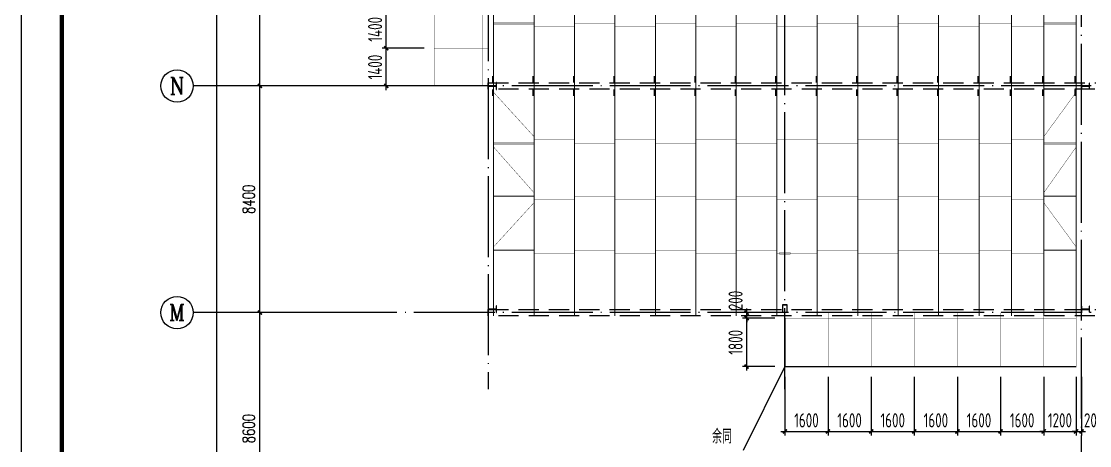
# Model space of a CAD drawing. Extents: x 899043 to 2598688, y -137197 to 211789.
# Drawn here: x 1499643 to 1539260, y 119968 to 135692 of the extents above; entities that cross this region are included whole.
import ezdxf
from ezdxf.enums import TextEntityAlignment as Align

# ---------------------------------------------------------------- set-up
doc = ezdxf.new("R2010")
doc.units = 0
doc.header["$LTSCALE"] = 1500
doc.header["$MEASUREMENT"] = 0
doc.linetypes.add('DASHED', pattern=[0.75, 0.5, -0.25])
doc.linetypes.add('DOTE', pattern=[2.42, 2, -0.2, 0.02, -0.2])
for name, color, linetype in [('00-tk', 151, 'Continuous'), ('A-Roof(建筑屋顶)', 122, 'Continuous'), ('AXIS', 3, 'Continuous'), ('AXIS_TEXT', 7, 'Continuous'), ('Boltx', 252, 'DASHED'), ('COLUMN', 2, 'Continuous'), ('DIM', 3, 'Continuous'), ('HZ', 3, 'Continuous'), ('M_Prof', 2, 'Continuous'), ('THIN', 7, 'Continuous')]:
    doc.layers.add(name, color=color, linetype=linetype)
doc.layers.add('Pkpm_层114', color=2, linetype='Continuous', lineweight=18)
doc.layers.add('钢板标注', color=9, linetype='Continuous', lineweight=18)
doc.styles.add('_TCH_AXIS', font='COMPLEX', dxfattribs={"bigfont": 'GBCBIG'})
doc.styles.add('_TCH_DIM_T3', font='SIMPLEX', dxfattribs={"width": 0.705882, "bigfont": 'GBCBIG'})
doc.styles.add('COMPLEX', font='COMPLEX')
doc.styles.add('TSSD_Dimension', font='Tssdeng.shx', dxfattribs={"width": 0.7, "bigfont": 'hztxt.shx'})
doc.styles.add('TSSD_Label', font='Tssdeng.shx', dxfattribs={"width": 0.7, "bigfont": 'hztxt.shx'})
doc.dimstyles.new('_TCH_ARCH&&150', dxfattribs={"dimtxt": 446.25, "dimasz": 150, "dimexe": 375, "dimexo": 450, "dimgap": 189.375, "dimtad": 1, "dimdec": 0, "dimzin": 0, "dimdsep": 46, "dimtxsty": '_TCH_DIM_T3', "dimblk": 'ARCHTICK', "dimcen": 0.09, "dimclrt": 7, "dimazin": 2, "dimtfac": 1, "dimtdec": 0, "dimtix": 1, "dimtmove": 2, "dimatfit": 3, "dimfxl": 0, "dimtolj": 1, "dimtzin": 0, "dimarcsym": 0})
doc.dimstyles.new('TSSD_150_150', dxfattribs={"dimtxt": 525, "dimasz": 150, "dimexe": 150, "dimexo": 375, "dimgap": 150, "dimtad": 1, "dimdec": 0, "dimzin": 0, "dimdsep": 46, "dimtxsty": 'TSSD_Dimension', "dimblk": 'ARCHTICK', "dimblk1": 'ARCHTICK', "dimblk2": 'ARCHTICK', "dimcen": 0, "dimdle": 150, "dimclrt": 7, "dimadec": 0, "dimazin": 0, "dimtfac": 1, "dimtdec": 0, "dimtix": 1, "dimtmove": 2, "dimatfit": 3, "dimfxl": 0, "dimtolj": 1, "dimtzin": 0, "dimarcsym": 0})

# ---------------------------------------------------------------- blocks, each defined once
blk = doc.blocks.new('A$C16496DF1')
at = {"layer": '00-tk'}
blk.add_line((176850, 1500), (3750, 1500), dxfattribs=at)
at = {"layer": '00-tk', "linetype": 'Continuous'}
blk.add_line((178350, 0), (0, 0), dxfattribs=at)
at = {"layer": '00-tk', "const_width": 150}
blk.add_lwpolyline([(3750, 124650), (176850, 124650), (176850, 1500), (3750, 1500)], close=True, dxfattribs=at)
blk = doc.blocks.new('_ArchTick')
at = {"color": 0, "linetype": 'ByBlock', "const_width": 0.4}
blk.add_lwpolyline([(-0.5, -0.5), (0.5, 0.5)], dxfattribs=at)
blk = doc.blocks.new('*D240')
at = {"layer": 'AXIS', "color": 0, "lineweight": -2}
for p, q in [((1137909, -77477), (1132984, -77477)), ((1133359, -86077), (1133359, -77477)), ((1137909, -86077), (1132984, -86077))]:
    blk.add_line(p, q, dxfattribs=at)
at = {"layer": 'Defpoints', "color": 0}
for p in [(1133359, -77477), (1138359, -77477), (1138359, -86077)]:
    blk.add_point(p, dxfattribs=at)
at = {"layer": 'AXIS', "color": 0, "lineweight": -2, "xscale": 150, "yscale": 150, "zscale": 150}
for p, rotation in [((1133359, -77477), 90), ((1133359, -86077), 270)]:
    blk.add_blockref('_ArchTick', p, dxfattribs=dict(at, rotation=rotation))
at = {"layer": 'AXIS', "color": 7, "insert": (1132946, -81777), "char_height": 446.2, "attachment_point": 5, "rotation": 90, "style": '_TCH_DIM_T3'}
blk.add_mtext('\\A1;8600', dxfattribs=at)
blk = doc.blocks.new('*D241')
at = {"layer": 'AXIS', "color": 0, "lineweight": -2}
for p, q in [((1137909, -69077), (1132984, -69077)), ((1133359, -77477), (1133359, -69077)), ((1137909, -77477), (1132984, -77477))]:
    blk.add_line(p, q, dxfattribs=at)
at = {"layer": 'Defpoints', "color": 0}
for p in [(1133359, -69077), (1138359, -69077), (1138359, -77477)]:
    blk.add_point(p, dxfattribs=at)
at = {"layer": 'AXIS', "color": 0, "lineweight": -2, "xscale": 150, "yscale": 150, "zscale": 150}
for p, rotation in [((1133359, -69077), 90), ((1133359, -77477), 270)]:
    blk.add_blockref('_ArchTick', p, dxfattribs=dict(at, rotation=rotation))
at = {"layer": 'AXIS', "color": 7, "insert": (1132946, -73277), "char_height": 446.2, "attachment_point": 5, "rotation": 90, "style": '_TCH_DIM_T3'}
blk.add_mtext('\\A1;8400', dxfattribs=at)
blk = doc.blocks.new('*D204')
at = {"layer": 'AXIS', "color": 0, "lineweight": -2}
for p, q in [((1137909, -60677), (1132984, -60677)), ((1133359, -69077), (1133359, -60677)), ((1137909, -69077), (1132984, -69077))]:
    blk.add_line(p, q, dxfattribs=at)
at = {"layer": 'Defpoints', "color": 0}
for p in [(1133359, -60677), (1138359, -60677), (1138359, -69077)]:
    blk.add_point(p, dxfattribs=at)
at = {"layer": 'AXIS', "color": 0, "lineweight": -2, "xscale": 150, "yscale": 150, "zscale": 150}
for p, rotation in [((1133359, -60677), 90), ((1133359, -69077), 270)]:
    blk.add_blockref('_ArchTick', p, dxfattribs=dict(at, rotation=rotation))
at = {"layer": 'AXIS', "color": 7, "insert": (1132946, -64877), "char_height": 446.2, "attachment_point": 5, "rotation": 90, "style": '_TCH_DIM_T3'}
blk.add_mtext('\\A1;8400', dxfattribs=at)
blk = doc.blocks.new('*D207')
at = {"layer": 'AXIS', "color": 0, "lineweight": -2}
for p, q in [((1137909, -43877), (1131384, -43877)), ((1131759, -163277), (1131759, -43877)), ((1137909, -163277), (1131384, -163277))]:
    blk.add_line(p, q, dxfattribs=at)
at = {"layer": 'Defpoints', "color": 0}
for p in [(1131759, -43877), (1138359, -43877), (1138359, -163277)]:
    blk.add_point(p, dxfattribs=at)
at = {"layer": 'AXIS', "color": 0, "lineweight": -2, "xscale": 150, "yscale": 150, "zscale": 150}
for p, rotation in [((1131759, -43877), 90), ((1131759, -163277), 270)]:
    blk.add_blockref('_ArchTick', p, dxfattribs=dict(at, rotation=rotation))
at = {"layer": 'AXIS', "color": 7, "insert": (1131346, -103577), "char_height": 446.2, "attachment_point": 5, "rotation": 90, "style": '_TCH_DIM_T3'}
blk.add_mtext('\\A1;119400', dxfattribs=at)
blk = doc.blocks.new('_AXISO')
blk.add_circle((0, 0), 0.5)
at = {"layer": 'AXIS_TEXT', "style": 'COMPLEX', "width": 1.041667}
blk.add_attdef('A', text='', height=0.56, dxfattribs=at).set_placement((-0.25, -0.28), (0.25, -0.28), align=Align.FIT)
blk = doc.blocks.new('A$C0BB32EA6')
at = {"layer": 'COLUMN'}
for points in [[(11075, -33300), (11075, -33600), (10925, -33600), (10925, -33300)], [(11070, -33305), (11070, -33595), (10930, -33595), (10930, -33305)]]:
    blk.add_lwpolyline(points, close=True, dxfattribs=at)
at = {"layer": 'M_Prof'}
for points in [[(300, -25325), (300, -25075), (290, -25075), (290, -25196), (10, -25196), (10, -25075), (0, -25075), (0, -25325), (10, -25325), (10, -25204), (290, -25204), (290, -25325)], [(22300, -25310), (22300, -25090), (22290, -25090), (22290, -25196), (22010, -25196), (22010, -25090), (22000, -25090), (22000, -25310), (22010, -25310), (22010, -25204), (22290, -25204), (22290, -25310)], [(300, -33600), (300, -33350), (290, -33350), (290, -33471), (10, -33471), (10, -33350), (0, -33350), (0, -33600), (10, -33600), (10, -33479), (290, -33479), (290, -33600)], [(22300, -33585), (22300, -33365), (22290, -33365), (22290, -33471), (22010, -33471), (22010, -33365), (22000, -33365), (22000, -33585), (22010, -33585), (22010, -33479), (22290, -33479), (22290, -33585)]]:
    blk.add_lwpolyline(points, close=True, dxfattribs=at)
blk = doc.blocks.new('A$C2EA612DB')
at = {"layer": 'M_Prof'}
blk.add_lwpolyline([(-31700, 85455), (-31700, 85675), (-31710, 85675), (-31710, 85569), (-31990, 85569), (-31990, 85675), (-32000, 85675), (-32000, 85455), (-31990, 85455), (-31990, 85561), (-31710, 85561), (-31710, 85455)], close=True, dxfattribs=at)
blk.add_blockref('A$C0BB32EA6', (-54000, 110765), dxfattribs=at)
blk = doc.blocks.new('*D1171')
at = {"layer": 'Defpoints', "color": 0}
for p in [(1526542, 124697), (1527958, 124697), (1527958, 122897)]:
    blk.add_point(p, dxfattribs=at)
at = {"layer": 'DIM', "color": 0, "lineweight": -2}
for p, q in [((1526542, 122747), (1526542, 124847)), ((1527583, 124697), (1526392, 124697)), ((1527583, 122897), (1526392, 122897))]:
    blk.add_line(p, q, dxfattribs=at)
at = {"layer": 'DIM', "color": 0, "lineweight": -2, "xscale": 150, "yscale": 150, "zscale": 150}
for p, rotation in [((1526542, 124697), 90), ((1526542, 122897), 270)]:
    blk.add_blockref('_ArchTick', p, dxfattribs=dict(at, rotation=rotation))
at = {"layer": 'DIM', "color": 7, "insert": (1526129, 123797), "char_height": 525, "attachment_point": 5, "rotation": 90, "style": 'TSSD_Dimension'}
blk.add_mtext('\\A1;1800', dxfattribs=at)
blk = doc.blocks.new('*D1172')
at = {"layer": 'Defpoints', "color": 0}
for p in [(1526542, 124897), (1527958, 124897), (1527958, 124697)]:
    blk.add_point(p, dxfattribs=at)
at = {"layer": 'DIM', "color": 0, "lineweight": -2}
for p, q in [((1527583, 124897), (1526392, 124897)), ((1526542, 124897), (1526542, 125047)), ((1526542, 124697), (1526542, 124897)), ((1527583, 124697), (1526392, 124697)), ((1526542, 124697), (1526542, 124547))]:
    blk.add_line(p, q, dxfattribs=at)
at = {"layer": 'DIM', "color": 0, "lineweight": -2, "xscale": 150, "yscale": 150, "zscale": 150}
for p, rotation in [((1526542, 124897), 270), ((1526542, 124697), 90)]:
    blk.add_blockref('_ArchTick', p, dxfattribs=dict(at, rotation=rotation))
at = {"layer": 'DIM', "color": 7, "insert": (1526129, 125348), "char_height": 525, "attachment_point": 5, "rotation": 90, "style": 'TSSD_Dimension'}
blk.add_mtext('\\A1;200', dxfattribs=at)
blk = doc.blocks.new('*D1173')
at = {"layer": 'Defpoints', "color": 0}
for p in [(1527958, 122897), (1529558, 122897), (1529558, 120494)]:
    blk.add_point(p, dxfattribs=at)
at = {"layer": 'DIM', "color": 0, "lineweight": -2}
for p, q in [((1527958, 122522), (1527958, 120344)), ((1529558, 122522), (1529558, 120344)), ((1527808, 120494), (1529708, 120494))]:
    blk.add_line(p, q, dxfattribs=at)
at = {"layer": 'DIM', "color": 0, "lineweight": -2, "xscale": 150, "yscale": 150, "zscale": 150, "rotation": 180}
blk.add_blockref('_ArchTick', (1527958, 120494), dxfattribs=at)
at = {"layer": 'DIM', "color": 0, "lineweight": -2, "xscale": 150, "yscale": 150, "zscale": 150}
blk.add_blockref('_ArchTick', (1529558, 120494), dxfattribs=at)
at = {"layer": 'DIM', "color": 7, "insert": (1528758, 120906), "char_height": 525, "attachment_point": 5, "style": 'TSSD_Dimension'}
blk.add_mtext('\\A1;1600', dxfattribs=at)
blk = doc.blocks.new('*D1174')
at = {"layer": 'Defpoints', "color": 0}
for p in [(1529558, 122897), (1531158, 122897), (1531158, 120494)]:
    blk.add_point(p, dxfattribs=at)
at = {"layer": 'DIM', "color": 0, "lineweight": -2}
for p, q in [((1529558, 122522), (1529558, 120344)), ((1531158, 122522), (1531158, 120344)), ((1529408, 120494), (1531308, 120494))]:
    blk.add_line(p, q, dxfattribs=at)
at = {"layer": 'DIM', "color": 0, "lineweight": -2, "xscale": 150, "yscale": 150, "zscale": 150, "rotation": 180}
blk.add_blockref('_ArchTick', (1529558, 120494), dxfattribs=at)
at = {"layer": 'DIM', "color": 0, "lineweight": -2, "xscale": 150, "yscale": 150, "zscale": 150}
blk.add_blockref('_ArchTick', (1531158, 120494), dxfattribs=at)
at = {"layer": 'DIM', "color": 7, "insert": (1530358, 120906), "char_height": 525, "attachment_point": 5, "style": 'TSSD_Dimension'}
blk.add_mtext('\\A1;1600', dxfattribs=at)
blk = doc.blocks.new('*D1175')
at = {"layer": 'Defpoints', "color": 0}
for p in [(1531158, 122897), (1532758, 122897), (1532758, 120494)]:
    blk.add_point(p, dxfattribs=at)
at = {"layer": 'DIM', "color": 0, "lineweight": -2}
for p, q in [((1531158, 122522), (1531158, 120344)), ((1532758, 122522), (1532758, 120344)), ((1531008, 120494), (1532908, 120494))]:
    blk.add_line(p, q, dxfattribs=at)
at = {"layer": 'DIM', "color": 0, "lineweight": -2, "xscale": 150, "yscale": 150, "zscale": 150, "rotation": 180}
blk.add_blockref('_ArchTick', (1531158, 120494), dxfattribs=at)
at = {"layer": 'DIM', "color": 0, "lineweight": -2, "xscale": 150, "yscale": 150, "zscale": 150}
blk.add_blockref('_ArchTick', (1532758, 120494), dxfattribs=at)
at = {"layer": 'DIM', "color": 7, "insert": (1531958, 120906), "char_height": 525, "attachment_point": 5, "style": 'TSSD_Dimension'}
blk.add_mtext('\\A1;1600', dxfattribs=at)
blk = doc.blocks.new('*D1176')
at = {"layer": 'Defpoints', "color": 0}
for p in [(1532758, 122897), (1534358, 122897), (1534358, 120494)]:
    blk.add_point(p, dxfattribs=at)
at = {"layer": 'DIM', "color": 0, "lineweight": -2}
for p, q in [((1532758, 122522), (1532758, 120344)), ((1534358, 122522), (1534358, 120344)), ((1532608, 120494), (1534508, 120494))]:
    blk.add_line(p, q, dxfattribs=at)
at = {"layer": 'DIM', "color": 0, "lineweight": -2, "xscale": 150, "yscale": 150, "zscale": 150, "rotation": 180}
blk.add_blockref('_ArchTick', (1532758, 120494), dxfattribs=at)
at = {"layer": 'DIM', "color": 0, "lineweight": -2, "xscale": 150, "yscale": 150, "zscale": 150}
blk.add_blockref('_ArchTick', (1534358, 120494), dxfattribs=at)
at = {"layer": 'DIM', "color": 7, "insert": (1533558, 120906), "char_height": 525, "attachment_point": 5, "style": 'TSSD_Dimension'}
blk.add_mtext('\\A1;1600', dxfattribs=at)
blk = doc.blocks.new('*D1177')
at = {"layer": 'Defpoints', "color": 0}
for p in [(1534358, 122897), (1535958, 122897), (1535958, 120494)]:
    blk.add_point(p, dxfattribs=at)
at = {"layer": 'DIM', "color": 0, "lineweight": -2}
for p, q in [((1534358, 122522), (1534358, 120344)), ((1535958, 122522), (1535958, 120344)), ((1534208, 120494), (1536108, 120494))]:
    blk.add_line(p, q, dxfattribs=at)
at = {"layer": 'DIM', "color": 0, "lineweight": -2, "xscale": 150, "yscale": 150, "zscale": 150, "rotation": 180}
blk.add_blockref('_ArchTick', (1534358, 120494), dxfattribs=at)
at = {"layer": 'DIM', "color": 0, "lineweight": -2, "xscale": 150, "yscale": 150, "zscale": 150}
blk.add_blockref('_ArchTick', (1535958, 120494), dxfattribs=at)
at = {"layer": 'DIM', "color": 7, "insert": (1535158, 120906), "char_height": 525, "attachment_point": 5, "style": 'TSSD_Dimension'}
blk.add_mtext('\\A1;1600', dxfattribs=at)
blk = doc.blocks.new('*D1178')
at = {"layer": 'Defpoints', "color": 0}
for p in [(1535958, 122897), (1537558, 122897), (1537558, 120494)]:
    blk.add_point(p, dxfattribs=at)
at = {"layer": 'DIM', "color": 0, "lineweight": -2}
for p, q in [((1535958, 122522), (1535958, 120344)), ((1537558, 122522), (1537558, 120344)), ((1535808, 120494), (1537708, 120494))]:
    blk.add_line(p, q, dxfattribs=at)
at = {"layer": 'DIM', "color": 0, "lineweight": -2, "xscale": 150, "yscale": 150, "zscale": 150, "rotation": 180}
blk.add_blockref('_ArchTick', (1535958, 120494), dxfattribs=at)
at = {"layer": 'DIM', "color": 0, "lineweight": -2, "xscale": 150, "yscale": 150, "zscale": 150}
blk.add_blockref('_ArchTick', (1537558, 120494), dxfattribs=at)
at = {"layer": 'DIM', "color": 7, "insert": (1536758, 120906), "char_height": 525, "attachment_point": 5, "style": 'TSSD_Dimension'}
blk.add_mtext('\\A1;1600', dxfattribs=at)
blk = doc.blocks.new('*D1179')
at = {"layer": 'Defpoints', "color": 0}
for p in [(1537558, 122897), (1538758, 122897), (1538758, 120494)]:
    blk.add_point(p, dxfattribs=at)
at = {"layer": 'DIM', "color": 0, "lineweight": -2}
for p, q in [((1537558, 122522), (1537558, 120344)), ((1538758, 122522), (1538758, 120344)), ((1537558, 120494), (1537408, 120494)), ((1537558, 120494), (1538758, 120494)), ((1538758, 120494), (1538908, 120494))]:
    blk.add_line(p, q, dxfattribs=at)
at = {"layer": 'DIM', "color": 0, "lineweight": -2, "xscale": 150, "yscale": 150, "zscale": 150}
blk.add_blockref('_ArchTick', (1537558, 120494), dxfattribs=at)
at = {"layer": 'DIM', "color": 0, "lineweight": -2, "xscale": 150, "yscale": 150, "zscale": 150, "rotation": 180}
blk.add_blockref('_ArchTick', (1538758, 120494), dxfattribs=at)
at = {"layer": 'DIM', "color": 7, "insert": (1538158, 120906), "char_height": 525, "attachment_point": 5, "style": 'TSSD_Dimension'}
blk.add_mtext('\\A1;1200', dxfattribs=at)
blk = doc.blocks.new('*D1180')
at = {"layer": 'Defpoints', "color": 0}
for p in [(1538758, 122897), (1538958, 122897), (1538958, 120494)]:
    blk.add_point(p, dxfattribs=at)
at = {"layer": 'DIM', "color": 0, "lineweight": -2}
for p, q in [((1538758, 122522), (1538758, 120344)), ((1538958, 122522), (1538958, 120344)), ((1538758, 120494), (1538608, 120494)), ((1538758, 120494), (1538958, 120494)), ((1538958, 120494), (1539108, 120494))]:
    blk.add_line(p, q, dxfattribs=at)
at = {"layer": 'DIM', "color": 0, "lineweight": -2, "xscale": 150, "yscale": 150, "zscale": 150}
blk.add_blockref('_ArchTick', (1538758, 120494), dxfattribs=at)
at = {"layer": 'DIM', "color": 0, "lineweight": -2, "xscale": 150, "yscale": 150, "zscale": 150, "rotation": 180}
blk.add_blockref('_ArchTick', (1538958, 120494), dxfattribs=at)
at = {"layer": 'DIM', "color": 7, "insert": (1539410, 120906), "char_height": 525, "attachment_point": 5, "style": 'TSSD_Dimension'}
blk.add_mtext('\\A1;200', dxfattribs=at)
blk = doc.blocks.new('*D1151')
at = {"layer": 'Defpoints', "color": 0}
for p in [(1513174, 134697), (1514958, 134697), (1514958, 133297)]:
    blk.add_point(p, dxfattribs=at)
at = {"layer": 'DIM', "color": 0, "lineweight": -2}
for p, q in [((1513174, 133147), (1513174, 134847)), ((1514583, 134697), (1513024, 134697)), ((1514583, 133297), (1513024, 133297))]:
    blk.add_line(p, q, dxfattribs=at)
at = {"layer": 'DIM', "color": 0, "lineweight": -2, "xscale": 150, "yscale": 150, "zscale": 150}
for p, rotation in [((1513174, 134697), 90), ((1513174, 133297), 270)]:
    blk.add_blockref('_ArchTick', p, dxfattribs=dict(at, rotation=rotation))
at = {"layer": 'DIM', "color": 7, "insert": (1512761, 133997), "char_height": 525, "attachment_point": 5, "rotation": 90, "style": 'TSSD_Dimension'}
blk.add_mtext('\\A1;1400', dxfattribs=at)
blk = doc.blocks.new('*D1152')
at = {"layer": 'Defpoints', "color": 0}
for p in [(1513174, 136097), (1514958, 136097), (1514958, 134697)]:
    blk.add_point(p, dxfattribs=at)
at = {"layer": 'DIM', "color": 0, "lineweight": -2}
for p, q in [((1514583, 136097), (1513024, 136097)), ((1513174, 134547), (1513174, 136247)), ((1514583, 134697), (1513024, 134697))]:
    blk.add_line(p, q, dxfattribs=at)
at = {"layer": 'DIM', "color": 0, "lineweight": -2, "xscale": 150, "yscale": 150, "zscale": 150}
for p, rotation in [((1513174, 136097), 90), ((1513174, 134697), 270)]:
    blk.add_blockref('_ArchTick', p, dxfattribs=dict(at, rotation=rotation))
at = {"layer": 'DIM', "color": 7, "insert": (1512761, 135397), "char_height": 525, "attachment_point": 5, "rotation": 90, "style": 'TSSD_Dimension'}
blk.add_mtext('\\A1;1400', dxfattribs=at)
blk = doc.blocks.new('A$C5AF141BB')
at = {"layer": 'AXIS', "color": 253, "linetype": 'DOTE'}
for p, q in [((-22000, 123526.9), (-22000, 82968.2)), ((-11000, 82968.2), (-11000, 123526.9)), ((0, -5247.5), (0, 123526.9)), ((36323.2, 94200), (-26941.1, 94200)), ((36323.2, 85800), (-26941.1, 85800))]:
    blk.add_line(p, q, dxfattribs=at)
at = {"layer": 'AXIS'}
for p, q in [((-26941.1, 94200), (-32941.1, 94200)), ((-26941.1, 85800), (-32941.1, 85800))]:
    blk.add_line(p, q, dxfattribs=at)
ref = blk.add_blockref('_AXISO', (-33541.1, 94200), dxfattribs=dict(at, xscale=1200, yscale=1200, zscale=1200))
ref.add_attrib('A', 'N', dxfattribs={"layer": 'AXIS_TEXT', "height": 622.9, "style": '_TCH_AXIS'}).set_placement((-33822.9, 93888.6), (-33259.3, 93888.6), align=Align.FIT)
ref = blk.add_blockref('_AXISO', (-33541.1, 85800), dxfattribs=dict(at, xscale=1200, yscale=1200, zscale=1200))
ref.add_attrib('A', 'M', dxfattribs={"layer": 'AXIS_TEXT', "height": 594, "style": '_TCH_AXIS'}).set_placement((-33838.1, 85503), (-33244.1, 85503), align=Align.FIT)
for p1, p2, distance, picture, middle in [((-25470.5, 0), (-25470.5, 119400), 6600, '*D207', (-32483, 59700)), ((-25470.5, 94200), (-25470.5, 102600), 5000, '*D204', (-30883, 98400)), ((-25470.5, 85800), (-25470.5, 94200), 5000, '*D241', (-30883, 90000)), ((-25470.5, 77200), (-25470.5, 85800), 5000, '*D240', (-30883, 81500))]:
    dim = blk.add_aligned_dim(p1=p1, p2=p2, distance=distance, dimstyle='_TCH_ARCH&&150', dxfattribs=at)
    dim.commit()
    dim.dimension.update_dxf_attribs({"geometry": picture, "text_midpoint": middle, "insert": (-1163829.4, 163277.5)})

msp = doc.modelspace()

# ---------------------------------------------------------------- linework, layer by layer
at = {"layer": 'A-Roof(建筑屋顶)'}
msp.add_lwpolyline([(1527958, 124696.9), (1527958, 122896.9), (1538758, 122896.9)], dxfattribs=at)
at = {"layer": 'Boltx', "color": 2, "linetype": 'ByBlock', "const_width": 12}
for points in [[(1514958, 133296.8), (1514958, 150096.6), (1516958, 150096.6)], [(1516758, 133296.8), (1516758, 150092.6)], [(1518658, 135616.6), (1517158, 135616.6)], [(1518658, 135496.6), (1520158, 135496.6)], [(1521658, 135616.6), (1520158, 135616.6)], [(1521658, 135496.6), (1523158, 135496.6)], [(1524658, 135616.6), (1523158, 135616.6)], [(1524658, 135496.6), (1526158, 135496.6)], [(1527658, 135616.6), (1526158, 135616.6)], [(1527658, 135496.6), (1529158, 135496.6)], [(1530658, 135616.6), (1529158, 135616.6)], [(1530658, 135496.6), (1532158, 135496.6)], [(1533658, 135616.6), (1532158, 135616.6)], [(1533658, 135496.6), (1535158, 135496.6)], [(1536358, 135616.6), (1535158, 135616.6)], [(1536358, 135496.6), (1537558, 135496.6)], [(1538758, 135616.6), (1537558, 135616.6)], [(1514958, 134696.7), (1516958, 134696.7)], [(1514958, 133296.8), (1516958, 133296.8)], [(1517158, 133061.6), (1518658, 131416.6)], [(1537558, 131416.6), (1538758, 133061.6)], [(1518658, 131176.6), (1517158, 131176.6)], [(1518658, 131296.6), (1520158, 131296.6)], [(1521658, 131176.6), (1520158, 131176.6)], [(1521658, 131296.6), (1523158, 131296.6)], [(1524658, 131176.6), (1523158, 131176.6)], [(1524658, 131296.6), (1526158, 131296.6)], [(1527658, 131176.6), (1526158, 131176.6)], [(1527658, 131296.6), (1529158, 131296.6)], [(1530658, 131176.6), (1529158, 131176.6)], [(1530658, 131296.6), (1532158, 131296.6)], [(1533658, 131176.6), (1532158, 131176.6)], [(1533658, 131296.6), (1535158, 131296.6)], [(1536358, 131176.6), (1535158, 131176.6)], [(1536358, 131296.6), (1537558, 131296.6)], [(1538758, 131176.6), (1537558, 131176.6)], [(1517158, 131033.4), (1518658, 129336.6)], [(1537558, 129336.6), (1538758, 131033.4)], [(1518658, 129216.6), (1517158, 129216.6)], [(1521658, 129216.6), (1520158, 129216.6)], [(1524658, 129216.6), (1523158, 129216.6)], [(1527658, 129216.6), (1526158, 129216.6)], [(1530658, 129216.6), (1529158, 129216.6)], [(1533658, 129216.6), (1532158, 129216.6)], [(1536358, 129216.6), (1535158, 129216.6)], [(1538758, 129216.6), (1537558, 129216.6)], [(1517158, 127336.6), (1518658, 128976.6)], [(1518658, 129096.6), (1520158, 129096.6)], [(1521658, 129096.6), (1523158, 129096.6)], [(1524658, 129096.6), (1526158, 129096.6)], [(1527658, 129096.6), (1529158, 129096.6)], [(1530658, 129096.6), (1532158, 129096.6)], [(1533658, 129096.6), (1535158, 129096.6)], [(1536358, 129096.6), (1537558, 129096.6)], [(1538758, 127336.6), (1537558, 128976.6)], [(1518658, 127216.6), (1517158, 127216.6)], [(1521658, 127216.6), (1520158, 127216.6)], [(1524658, 127216.6), (1523158, 127216.6)], [(1527658, 127216.6), (1526158, 127216.6)], [(1530658, 127216.6), (1529158, 127216.6)], [(1533658, 127216.6), (1532158, 127216.6)], [(1536358, 127216.6), (1535158, 127216.6)], [(1538758, 127216.6), (1537558, 127216.6)], [(1518658, 127096.6), (1520158, 127096.6)], [(1521658, 127096.6), (1523158, 127096.6)], [(1524658, 127096.6), (1526158, 127096.6)], [(1527658, 127096.6), (1529158, 127096.6)], [(1528158, 127096.6), (1527758, 127096.6)], [(1530658, 127096.6), (1532158, 127096.6)], [(1533658, 127096.6), (1535158, 127096.6)], [(1536358, 127096.6), (1537558, 127096.6)], [(1527958, 122896.9), (1527958, 124896.6)], [(1529558, 122896.9), (1529558, 124896.6)], [(1531158, 122896.9), (1531158, 124896.6)], [(1532758, 122896.9), (1532758, 124896.6)], [(1534358, 122896.9), (1534358, 124896.6)], [(1535958, 122896.9), (1535958, 124896.6)], [(1537558, 122896.9), (1537558, 124896.6)], [(1538758, 122896.9), (1538758, 124896.6)], [(1527958, 124696.6), (1538758, 124696.6)], [(1527958, 122896.9), (1538758, 122896.9)]]:
    msp.add_lwpolyline(points, dxfattribs=at)
for points in [[(1518658, 135646.6), (1517158, 135646.6), (1517158, 135586.6), (1518658, 135586.6)], [(1538758, 135646.6), (1537558, 135646.6), (1537558, 135586.6), (1538758, 135586.6)], [(1518658, 131206.6), (1517158, 131206.6), (1517158, 131146.6), (1518658, 131146.6)], [(1538758, 131206.6), (1537558, 131206.6), (1537558, 131146.6), (1538758, 131146.6)], [(1518658, 129246.6), (1517158, 129246.6), (1517158, 129186.6), (1518658, 129186.6)], [(1538758, 129246.6), (1537558, 129246.6), (1537558, 129186.6), (1538758, 129186.6)], [(1518658, 127246.6), (1517158, 127246.6), (1517158, 127186.6), (1518658, 127186.6)], [(1538758, 127246.6), (1537558, 127246.6), (1537558, 127186.6), (1538758, 127186.6)], [(1527758, 127126.6), (1528158, 127126.6), (1528158, 127066.6), (1527758, 127066.6)]]:
    msp.add_lwpolyline(points, close=True, dxfattribs=at)
at = {"layer": 'Boltx', "color": 4, "linetype": 'ByBlock', "const_width": 50}
for points in [[(1517122.7, 133414.1), (1517122.7, 133664.1)], [(1518622.7, 133414.1), (1518622.7, 133664.1)], [(1520122.7, 133414.1), (1520122.7, 133664.1)], [(1521622.7, 133414.1), (1521622.7, 133664.1)], [(1523122.7, 133414.1), (1523122.7, 133664.1)], [(1524622.7, 133414.1), (1524622.7, 133664.1)], [(1526122.7, 133414.1), (1526122.7, 133664.1)], [(1527622.7, 133414.1), (1527622.7, 133664.1)], [(1529122.7, 133414.1), (1529122.7, 133664.1)], [(1530622.7, 133414.1), (1530622.7, 133664.1)], [(1532122.7, 133414.1), (1532122.7, 133664.1)], [(1533622.7, 133414.1), (1533622.7, 133664.1)], [(1535122.7, 133414.1), (1535122.7, 133664.1)], [(1536322.7, 133414.1), (1536322.7, 133664.1)], [(1537522.7, 133414.1), (1537522.7, 133664.1)], [(1538722.7, 133414.1), (1538722.7, 133664.1)], [(1517122.7, 132929.1), (1517122.7, 133179.1)], [(1518622.7, 132929.1), (1518622.7, 133179.1)], [(1520122.7, 132929.1), (1520122.7, 133179.1)], [(1521622.7, 132929.1), (1521622.7, 133179.1)], [(1523122.7, 132929.1), (1523122.7, 133179.1)], [(1524622.7, 132929.1), (1524622.7, 133179.1)], [(1526122.7, 132929.1), (1526122.7, 133179.1)], [(1527622.7, 132929.1), (1527622.7, 133179.1)], [(1529122.7, 132929.1), (1529122.7, 133179.1)], [(1530622.7, 132929.1), (1530622.7, 133179.1)], [(1532122.7, 132929.1), (1532122.7, 133179.1)], [(1533622.7, 132929.1), (1533622.7, 133179.1)], [(1535122.7, 132929.1), (1535122.7, 133179.1)], [(1536322.7, 132929.1), (1536322.7, 133179.1)], [(1537522.7, 132929.1), (1537522.7, 133179.1)], [(1538722.7, 132929.1), (1538722.7, 133179.1)]]:
    msp.add_lwpolyline(points, dxfattribs=at)
at = {"layer": 'Boltx', "color": 4}
for points in [[(1516958, 133414.1), (1570958, 133414.1), (1570958, 133179.1), (1516958, 133179.1)], [(1516958, 125014.1), (1570958, 125014.1), (1570958, 124779.1), (1516958, 124779.1)]]:
    msp.add_lwpolyline(points, close=True, dxfattribs=at)
at = {"layer": 'HZ', "linetype": 'ByBlock'}
msp.add_line((1527958, 122896.9), (1526410.7, 119787.9), dxfattribs=at)
at = {"layer": 'Pkpm_层114', "color": 2, "linetype": 'ByBlock'}
for p, q in [((1517158, 124779.1), (1517158, 158496.6)), ((1518658, 124779.1), (1518658, 158496.6)), ((1520158, 124779.1), (1520158, 158496.6)), ((1521658, 124779.1), (1521658, 158496.6)), ((1523158, 124779.1), (1523158, 158496.6)), ((1524658, 124779.1), (1524658, 158496.6)), ((1526158, 124779.1), (1526158, 158496.6)), ((1527658, 124779.1), (1527658, 158496.6)), ((1529158, 124779.1), (1529158, 158496.6)), ((1530658, 124779.1), (1530658, 158496.6)), ((1532158, 124779.1), (1532158, 158496.6)), ((1533658, 124779.1), (1533658, 158496.6)), ((1535158, 124779.1), (1535158, 158496.6)), ((1536358, 124779.1), (1536358, 158496.6)), ((1537558, 124779.1), (1537558, 158496.6)), ((1538758, 124779.1), (1538758, 158496.6))]:
    msp.add_line(p, q, dxfattribs=at)

# ---------------------------------------------------------------- block references
at = {"layer": 'AXIS'}
for name, p in [('A$C5AF141BB', (1538958, 39096.6)), ('A$C2EA612DB', (1570958, 47731.6))]:
    msp.add_blockref(name, p, dxfattribs=at)
at = {"layer": '钢板标注', "color": 2, "linetype": 'ByBlock', "rotation": 270}
msp.add_blockref('A$C16496DF1', (1499643.2, 182335.4), dxfattribs=at)

# ---------------------------------------------------------------- texts
at = {"layer": 'THIN', "color": 7, "style": 'TSSD_Label', "width": 0.7}
msp.add_text('余同', height=525, dxfattribs=at).set_placement((1525994.7, 119889.8), align=Align.BOTTOM_RIGHT)

# ---------------------------------------------------------------- dimensions: what is measured, and where the dimension line sits
at = {"layer": 'DIM'}
for base, p1, p2, picture, middle in [((1513173.7, 136096.7), (1514958, 134696.7), (1514958, 136096.7), '*D1152', (1512761.2, 135396.7)), ((1513173.7, 134696.7), (1514958, 133296.7), (1514958, 134696.7), '*D1151', (1512761.2, 133996.7)), ((1526541.7, 124696.9), (1527958, 122896.9), (1527958, 124696.9), '*D1171', (1526129.2, 123796.9))]:
    dim = msp.add_linear_dim(base=base, p1=p1, p2=p2, angle=90, dimstyle='TSSD_150_150', dxfattribs=at)
    dim.commit()
    dim.dimension.update_dxf_attribs({"geometry": picture, "text_midpoint": middle})
dim = msp.add_linear_dim(base=(1526541.7, 124896.6), p1=(1527958, 124696.9), p2=(1527958, 124896.6), angle=90, dimstyle='TSSD_150_150', dxfattribs=at)
dim.commit()
dim.dimension.update_dxf_attribs({"geometry": '*D1172', "text_midpoint": (1526129.2, 125348.2), "dimtype": 160})
for base, p1, p2, picture, middle in [((1529558, 120493.5), (1527958, 122896.9), (1529558, 122896.9), '*D1173', (1528758, 120906)), ((1531158, 120493.5), (1529558, 122896.9), (1531158, 122896.9), '*D1174', (1530358, 120906)), ((1532758, 120493.5), (1531158, 122896.9), (1532758, 122896.9), '*D1175', (1531958, 120906)), ((1534358, 120493.5), (1532758, 122896.9), (1534358, 122896.9), '*D1176', (1533558, 120906)), ((1535958, 120493.5), (1534358, 122896.9), (1535958, 122896.9), '*D1177', (1535158, 120906)), ((1537558, 120493.5), (1535958, 122896.9), (1537558, 122896.9), '*D1178', (1536758, 120906)), ((1538758, 120493.5), (1537558, 122896.9), (1538758, 122896.9), '*D1179', (1538158, 120906))]:
    dim = msp.add_linear_dim(base=base, p1=p1, p2=p2, dimstyle='TSSD_150_150', dxfattribs=at)
    dim.commit()
    dim.dimension.update_dxf_attribs({"geometry": picture, "text_midpoint": middle})
dim = msp.add_linear_dim(base=(1538958, 120493.5), p1=(1538758, 122896.9), p2=(1538958, 122896.9), dimstyle='TSSD_150_150', dxfattribs=at)
dim.commit()
dim.dimension.update_dxf_attribs({"geometry": '*D1180', "text_midpoint": (1539409.6, 120906), "dimtype": 160})

doc.saveas('drawing.dxf')
